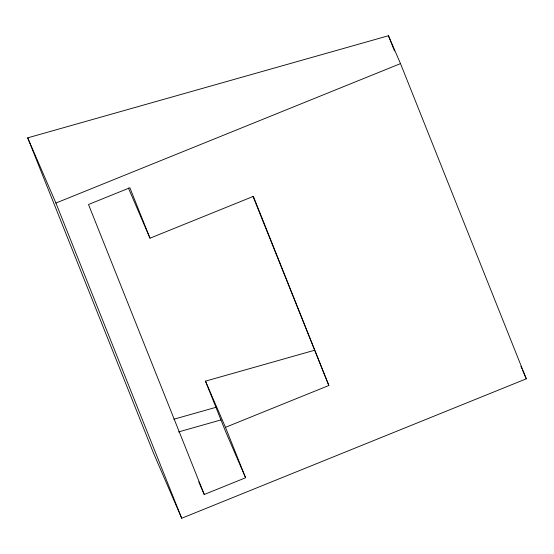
<?xml version="1.0" encoding="UTF-8"?>
<svg xmlns="http://www.w3.org/2000/svg" width="554" height="554" viewBox="0 0 554 554"><rect width="100%" height="100%" fill="white"/><g stroke="black" fill="none" stroke-linecap="round" stroke-linejoin="round"><path stroke-width="0.83" d="M27.7 137.856L55.912 203.048L400.507 63.613L526.3 378.811L181.705 518.253L153.493 453.061L27.7 137.856L388.444 35.747L400.507 63.613M128.403 188.014L149.989 238.206L253.365 196.372L328.847 385.494L225.464 427.321L205.479 381.138L314.534 350.267M198.761 481.821L204.246 494.487L245.595 477.756L225.464 427.321M173.804 419.246L216.185 407.252M178.52 431.94L220.949 419.932M520.94 366.429L521.944 368.749M522.616 370.301L526.3 378.811M328.847 385.494L253.019 196.448M245.595 477.756L225.61 431.566L205.479 381.138M388.444 35.747L394.531 50.989M149.989 238.206L129.865 187.771L88.508 204.502L204.246 494.487M55.912 203.048L181.705 518.253"/></g></svg>
